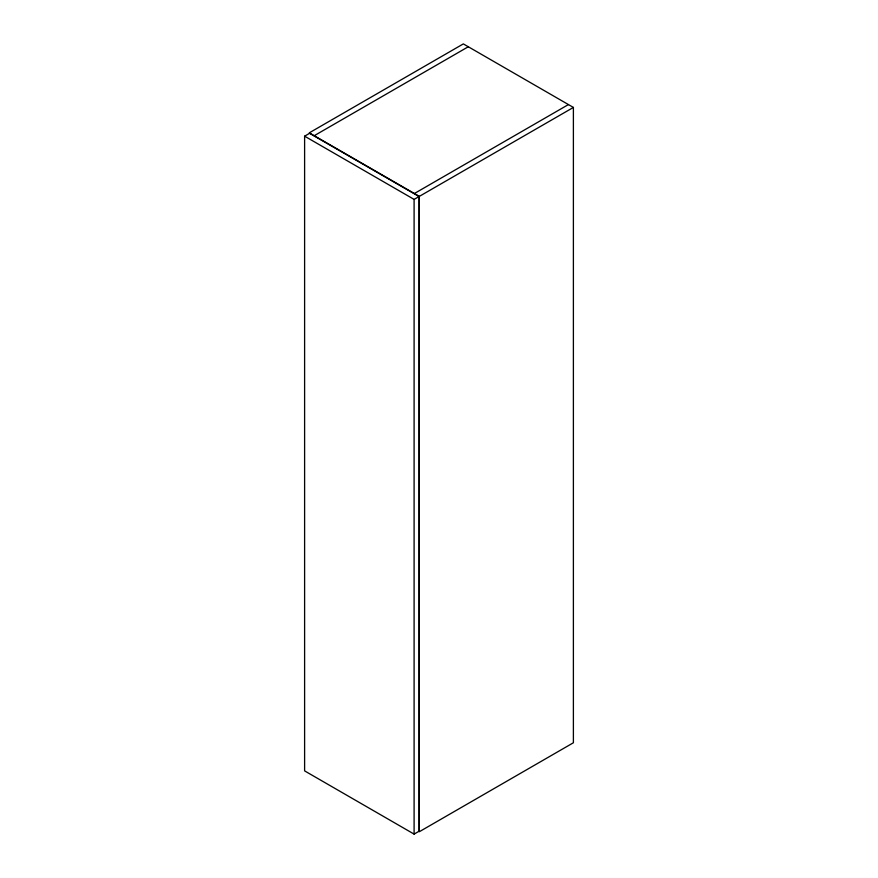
<?xml version="1.0" encoding="UTF-8"?>
<svg xmlns="http://www.w3.org/2000/svg" width="878" height="878" viewBox="0 0 878 878"><rect width="100%" height="100%" fill="white"/><g stroke="black" fill="none" stroke-linecap="round" stroke-linejoin="round"><path stroke-width="1.32" d="M304.611 136.178L309.561 133.324L419.058 196.54L419.058 831.246L414.098 834.1L304.611 770.884L304.611 136.178L414.098 199.394L419.058 196.54M314.236 135.706L468.303 46.753M414.383 193.522L568.439 104.57M419.333 196.376L573.389 107.434L573.389 742.766L419.333 831.718L419.333 196.376L309.286 132.841L463.343 43.9L573.389 107.434M414.098 199.394L414.098 834.1"/></g></svg>
